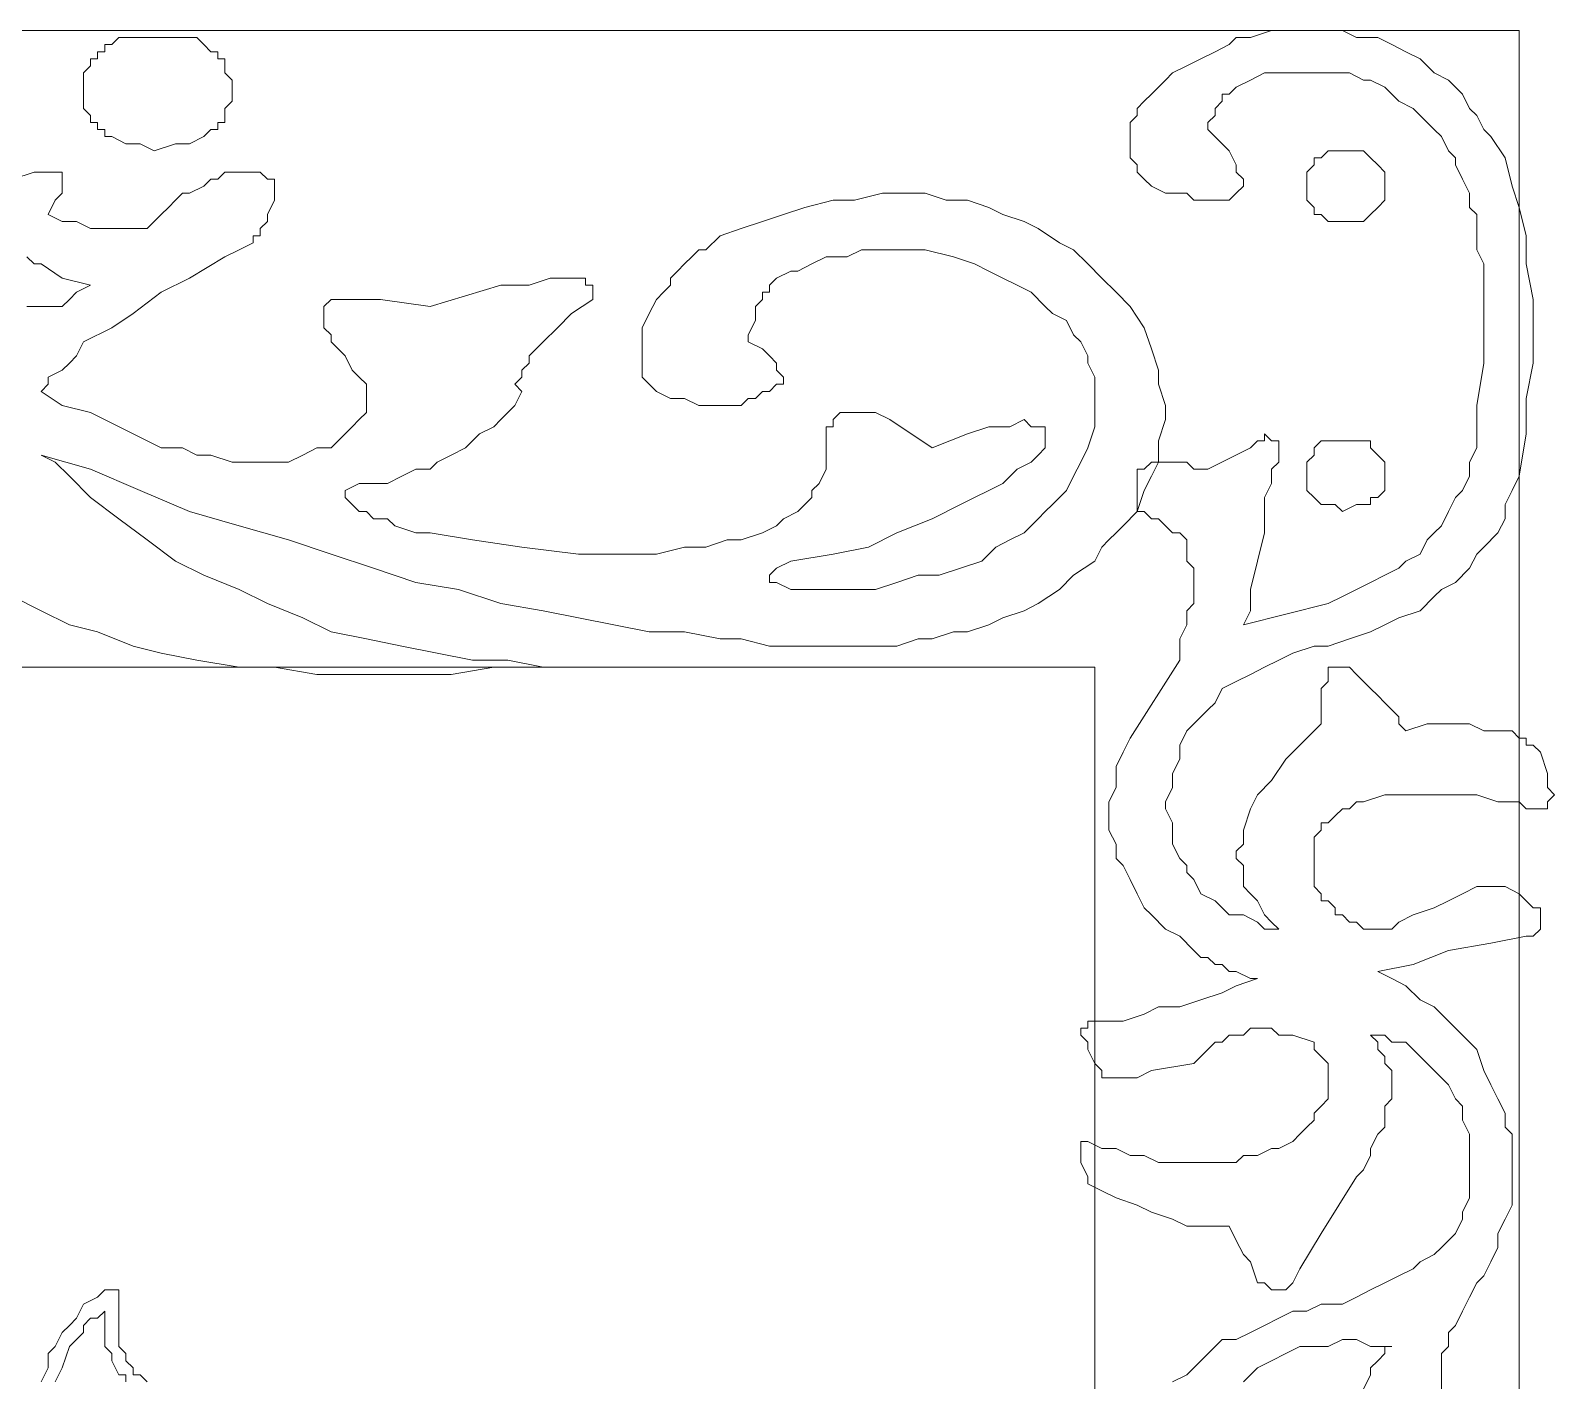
# Model space of a CAD drawing. Extents: x -66030 to 95157, y -13132 to 45879.
# Drawn here: x -22294 to -21452, y 15554 to 16300 of the extents above; entities that cross this region are included whole.
import ezdxf

# ---------------------------------------------------------------- set-up
doc = ezdxf.new("R2010")
doc.units = 0
doc.header["$LTSCALE"] = 100
doc.header["$MEASUREMENT"] = 0
doc.layers.get('0').update_dxf_attribs({"linetype": 'CONTINUOUS'})

msp = doc.modelspace()

# ---------------------------------------------------------------- linework, layer by layer
at = {"lineweight": 0}
for points in [[(-23205.81, 16299.58), (-21471.56, 16299.58), (-21471.56, 13143.56), (-23205.81, 13143.56), (-23205.81, 16299.58)], [(-22225.41, 16233.18), (-22233.22, 16237.08), (-22241.04, 16237.08), (-22248.85, 16240.99), (-22252.75, 16240.99), (-22252.75, 16244.9), (-22256.66, 16244.9), (-22256.66, 16248.8), (-22260.57, 16248.8), (-22260.57, 16252.71), (-22264.47, 16256.61), (-22264.47, 16260.52), (-22264.47, 16260.52), (-22264.47, 16264.43), (-22264.47, 16268.33), (-22264.47, 16272.24), (-22264.47, 16276.14), (-22260.57, 16280.05), (-22260.57, 16283.96), (-22256.66, 16283.96), (-22256.66, 16287.86), (-22252.75, 16287.86), (-22252.75, 16291.77), (-22248.85, 16291.77), (-22244.94, 16295.67), (-22241.04, 16295.67), (-22233.22, 16295.67), (-22225.41, 16295.67), (-22213.69, 16295.67), (-22205.88, 16295.67), (-22201.98, 16295.67), (-22198.07, 16291.77), (-22198.07, 16291.77), (-22194.16, 16287.86), (-22190.26, 16287.86), (-22190.26, 16283.96), (-22186.35, 16283.96), (-22186.35, 16280.05), (-22186.35, 16276.14), (-22182.45, 16272.24), (-22182.45, 16268.33), (-22182.45, 16264.43), (-22182.45, 16260.52), (-22182.45, 16260.52), (-22186.35, 16256.61), (-22186.35, 16252.71), (-22186.35, 16248.8), (-22190.26, 16248.8), (-22190.26, 16244.9), (-22194.16, 16244.9), (-22198.07, 16240.99), (-22198.07, 16240.99), (-22205.88, 16237.08), (-22213.69, 16237.08), (-22225.41, 16233.18)], [(-21588.74, 16213.65), (-21588.74, 16209.74), (-21588.74, 16205.84), (-21584.83, 16201.93), (-21584.83, 16198.02), (-21580.93, 16198.02), (-21577.02, 16194.12), (-21573.12, 16194.12), (-21569.21, 16194.12), (-21561.4, 16194.12), (-21557.49, 16194.12), (-21553.59, 16198.02), (-21553.59, 16198.02), (-21549.68, 16201.93), (-21545.77, 16205.84), (-21545.77, 16209.74), (-21545.77, 16213.65), (-21545.77, 16217.55), (-21545.77, 16221.46), (-21549.68, 16225.37), (-21553.59, 16229.27), (-21553.59, 16229.27), (-21557.49, 16233.18), (-21561.4, 16233.18), (-21569.21, 16233.18), (-21573.12, 16233.18), (-21577.02, 16233.18), (-21580.93, 16229.27), (-21584.83, 16229.27), (-21584.83, 16225.37), (-21588.74, 16221.46), (-21588.74, 16217.55), (-21588.74, 16213.65)], [(-21588.74, 16053.5), (-21588.74, 16049.6), (-21588.74, 16045.69), (-21584.83, 16041.79), (-21584.83, 16041.79), (-21580.93, 16037.88), (-21577.02, 16037.88), (-21573.12, 16037.88), (-21569.21, 16033.97), (-21561.4, 16037.88), (-21557.49, 16037.88), (-21553.59, 16037.88), (-21553.59, 16041.79), (-21549.68, 16041.79), (-21545.77, 16045.69), (-21545.77, 16049.6), (-21545.77, 16053.5), (-21545.77, 16057.41), (-21545.77, 16061.32), (-21549.68, 16065.22), (-21553.59, 16069.13), (-21553.59, 16073.03), (-21557.49, 16073.03), (-21561.4, 16073.03), (-21569.21, 16073.03), (-21573.12, 16073.03), (-21577.02, 16073.03), (-21580.93, 16073.03), (-21584.83, 16069.13), (-21584.83, 16065.22), (-21588.74, 16061.32), (-21588.74, 16057.41), (-21588.74, 16053.5)], [(-22967.55, 15948.04), (-21705.92, 15948.04), (-21705.92, 13381.82), (-22967.55, 13381.82), (-22967.55, 15948.04)]]:
    msp.add_lwpolyline(points, close=True, dxfattribs=at)
for points in [[(-21514.53, 15549.63), (-21514.53, 15557.45), (-21514.53, 15561.35), (-21514.53, 15569.16), (-21510.62, 15573.07), (-21510.62, 15580.88), (-21506.71, 15584.79), (-21502.81, 15592.6), (-21498.9, 15600.41), (-21495, 15608.22), (-21491.09, 15612.13), (-21487.18, 15619.94), (-21483.28, 15627.75), (-21483.28, 15635.56), (-21479.37, 15643.38), (-21475.47, 15651.19), (-21475.47, 15659), (-21475.47, 15666.81), (-21475.47, 15674.62), (-21475.47, 15682.44), (-21475.47, 15690.25), (-21479.37, 15694.15), (-21479.37, 15701.97), (-21483.28, 15709.78), (-21487.18, 15717.59), (-21491.09, 15725.4), (-21495, 15737.12), (-21502.81, 15744.93), (-21510.62, 15752.74), (-21518.43, 15760.56), (-21526.24, 15764.46), (-21534.06, 15772.27), (-21541.87, 15776.18), (-21549.68, 15780.09), (-21530.15, 15783.99), (-21510.62, 15791.8), (-21487.18, 15795.71), (-21467.65, 15799.62), (-21463.75, 15799.62), (-21459.84, 15803.52), (-21459.84, 15803.52), (-21459.84, 15803.52), (-21459.84, 15807.43), (-21459.84, 15807.43), (-21459.84, 15807.43), (-21459.84, 15811.33), (-21459.84, 15815.24), (-21463.75, 15815.24), (-21467.65, 15819.15), (-21471.56, 15823.05), (-21479.37, 15826.96), (-21479.37, 15826.96), (-21483.28, 15826.96), (-21487.18, 15826.96), (-21495, 15826.96), (-21502.81, 15823.05), (-21510.62, 15819.15), (-21518.43, 15815.24), (-21530.15, 15811.33), (-21537.96, 15807.43), (-21541.87, 15803.52), (-21545.77, 15803.52), (-21549.68, 15803.52), (-21553.59, 15803.52), (-21557.49, 15803.52), (-21557.49, 15803.52), (-21561.4, 15807.43), (-21565.3, 15807.43), (-21569.21, 15811.33), (-21573.12, 15811.33), (-21573.12, 15815.24), (-21577.02, 15819.15), (-21580.93, 15819.15), (-21580.93, 15823.05), (-21584.83, 15826.96), (-21584.83, 15834.77), (-21584.83, 15838.68), (-21584.83, 15842.58), (-21584.83, 15846.49), (-21584.83, 15846.49), (-21584.83, 15850.39), (-21584.83, 15854.3), (-21580.93, 15858.2), (-21580.93, 15862.11), (-21577.02, 15862.11), (-21573.12, 15866.02), (-21569.21, 15869.92), (-21565.3, 15869.92), (-21561.4, 15873.83), (-21557.49, 15873.83), (-21545.77, 15877.73), (-21534.06, 15877.73), (-21522.34, 15877.73), (-21514.53, 15877.73), (-21502.81, 15877.73), (-21495, 15877.73), (-21483.28, 15873.83), (-21471.56, 15873.83), (-21467.65, 15869.92), (-21463.75, 15869.92), (-21459.84, 15869.92), (-21459.84, 15869.92), (-21455.94, 15869.92), (-21455.94, 15869.92), (-21455.94, 15873.83), (-21455.94, 15873.83), (-21452.03, 15877.73), (-21455.94, 15881.64), (-21455.94, 15885.55), (-21455.94, 15889.45), (-21459.84, 15901.17), (-21463.75, 15905.08), (-21467.65, 15905.08), (-21467.65, 15908.98), (-21471.56, 15908.98), (-21475.47, 15912.89), (-21479.37, 15912.89), (-21483.28, 15912.89), (-21491.09, 15912.89), (-21498.9, 15916.79), (-21510.62, 15916.79), (-21522.34, 15916.79), (-21534.06, 15912.89), (-21537.96, 15916.79), (-21537.96, 15920.7), (-21541.87, 15924.61), (-21545.77, 15928.51), (-21549.68, 15932.42), (-21553.59, 15936.32), (-21557.49, 15940.23), (-21561.4, 15944.14), (-21565.3, 15948.04), (-21569.21, 15948.04), (-21569.21, 15948.04), (-21573.12, 15948.04), (-21573.12, 15948.04), (-21577.02, 15948.04), (-21577.02, 15944.14), (-21577.02, 15944.14), (-21577.02, 15940.23), (-21580.93, 15936.32), (-21580.93, 15928.51), (-21580.93, 15920.7), (-21580.93, 15916.79), (-21580.93, 15916.79), (-21592.65, 15905.08), (-21600.46, 15897.26), (-21608.27, 15885.55), (-21616.08, 15877.73), (-21619.99, 15869.92), (-21623.89, 15858.2), (-21623.89, 15854.3), (-21623.89, 15850.39), (-21627.8, 15846.49), (-21627.8, 15842.58), (-21623.89, 15838.68), (-21623.89, 15834.77), (-21623.89, 15826.96), (-21619.99, 15823.05), (-21616.08, 15819.15), (-21612.18, 15811.33), (-21608.27, 15807.43), (-21604.36, 15803.52), (-21612.18, 15803.52), (-21616.08, 15807.43), (-21623.89, 15811.33), (-21631.71, 15811.33), (-21635.61, 15815.24), (-21639.52, 15819.15), (-21647.33, 15823.05), (-21651.24, 15830.86), (-21655.14, 15834.77), (-21655.14, 15838.68), (-21659.05, 15842.58), (-21662.95, 15850.39), (-21662.95, 15854.3), (-21662.95, 15862.11), (-21666.86, 15869.92), (-21666.86, 15873.83), (-21662.95, 15881.64), (-21662.95, 15889.45), (-21659.05, 15897.26), (-21659.05, 15905.08), (-21655.14, 15912.89), (-21651.24, 15916.79), (-21643.42, 15924.61), (-21639.52, 15928.51), (-21635.61, 15936.32), (-21627.8, 15940.23), (-21619.99, 15944.14), (-21612.18, 15948.04), (-21604.36, 15951.95), (-21596.55, 15955.85), (-21584.83, 15959.76), (-21577.02, 15959.76), (-21565.3, 15963.67), (-21553.59, 15967.57), (-21545.77, 15971.48), (-21537.96, 15975.38), (-21526.24, 15979.29), (-21518.43, 15987.1), (-21514.53, 15991.01), (-21506.71, 15994.91), (-21498.9, 16002.73), (-21495, 16010.54), (-21491.09, 16014.44), (-21483.28, 16022.26), (-21479.37, 16030.07), (-21479.37, 16037.88), (-21475.47, 16045.69), (-21471.56, 16053.5), (-21467.65, 16076.94), (-21467.65, 16096.47), (-21463.75, 16116), (-21463.75, 16135.53), (-21463.75, 16151.15), (-21467.65, 16170.68), (-21467.65, 16186.31), (-21471.56, 16201.93), (-21475.47, 16213.65), (-21479.37, 16229.27), (-21487.18, 16240.99), (-21491.09, 16244.9), (-21495, 16252.71), (-21498.9, 16256.61), (-21502.81, 16264.43), (-21506.71, 16268.33), (-21510.62, 16272.24), (-21518.43, 16276.14), (-21522.34, 16280.05), (-21526.24, 16283.96), (-21534.06, 16287.86), (-21541.87, 16291.77), (-21549.68, 16295.67), (-21561.4, 16295.67), (-21569.21, 16299.58), (-21577.02, 16299.58), (-21584.83, 16299.58), (-21592.65, 16299.58), (-21600.46, 16299.58), (-21608.27, 16299.58), (-21619.99, 16295.67), (-21627.8, 16295.67), (-21631.71, 16291.77), (-21639.52, 16287.86), (-21647.33, 16283.96), (-21655.14, 16280.05), (-21662.95, 16276.14), (-21666.86, 16272.24), (-21670.77, 16268.33), (-21674.67, 16264.43), (-21678.58, 16260.52), (-21682.48, 16256.61), (-21682.48, 16252.71), (-21686.39, 16248.8), (-21686.39, 16244.9), (-21686.39, 16240.99), (-21686.39, 16237.08), (-21686.39, 16233.18), (-21686.39, 16229.27), (-21682.48, 16225.37), (-21682.48, 16221.46), (-21678.58, 16217.55), (-21674.67, 16213.65), (-21666.86, 16209.74), (-21655.14, 16209.74), (-21651.24, 16205.84), (-21643.42, 16205.84), (-21639.52, 16205.84), (-21631.71, 16205.84), (-21627.8, 16209.74), (-21627.8, 16209.74), (-21627.8, 16209.74), (-21623.89, 16213.65), (-21623.89, 16213.65), (-21623.89, 16217.55), (-21627.8, 16221.46), (-21627.8, 16225.37), (-21631.71, 16233.18), (-21635.61, 16237.08), (-21643.42, 16244.9), (-21643.42, 16248.8), (-21639.52, 16252.71), (-21639.52, 16256.61), (-21635.61, 16260.52), (-21635.61, 16264.43), (-21631.71, 16264.43), (-21627.8, 16268.33), (-21627.8, 16268.33), (-21619.99, 16272.24), (-21612.18, 16276.14), (-21604.36, 16276.14), (-21596.55, 16276.14), (-21588.74, 16276.14), (-21577.02, 16276.14), (-21569.21, 16276.14), (-21565.3, 16276.14), (-21557.49, 16272.24), (-21553.59, 16272.24), (-21545.77, 16268.33), (-21541.87, 16264.43), (-21537.96, 16260.52), (-21530.15, 16256.61), (-21526.24, 16252.71), (-21522.34, 16248.8), (-21518.43, 16244.9), (-21514.53, 16240.99), (-21510.62, 16233.18), (-21506.71, 16229.27), (-21506.71, 16225.37), (-21502.81, 16217.55), (-21498.9, 16209.74), (-21498.9, 16201.93), (-21495, 16198.02), (-21495, 16190.21), (-21495, 16178.49), (-21491.09, 16170.68), (-21491.09, 16155.06), (-21491.09, 16135.53), (-21491.09, 16116), (-21495, 16092.56), (-21495, 16069.13), (-21498.9, 16061.32), (-21498.9, 16053.5), (-21502.81, 16045.69), (-21506.71, 16041.79), (-21510.62, 16033.97), (-21514.53, 16026.16), (-21518.43, 16022.26), (-21522.34, 16018.35), (-21526.24, 16010.54), (-21534.06, 16006.63), (-21537.96, 16002.73), (-21545.77, 15998.82), (-21553.59, 15994.91), (-21561.4, 15991.01), (-21569.21, 15987.1), (-21577.02, 15983.2), (-21623.89, 15971.48), (-21619.99, 15979.29), (-21619.99, 15991.01), (-21616.08, 16006.63), (-21612.18, 16022.26), (-21612.18, 16033.97), (-21612.18, 16041.79), (-21608.27, 16049.6), (-21608.27, 16057.41), (-21604.36, 16061.32), (-21604.36, 16069.13), (-21604.36, 16073.03), (-21608.27, 16073.03), (-21608.27, 16073.03), (-21608.27, 16073.03), (-21608.27, 16073.03), (-21612.18, 16076.94), (-21612.18, 16073.03), (-21616.08, 16073.03), (-21619.99, 16069.13), (-21643.42, 16057.41), (-21647.33, 16057.41), (-21651.24, 16057.41), (-21655.14, 16061.32), (-21659.05, 16061.32), (-21662.95, 16061.32), (-21666.86, 16061.32), (-21674.67, 16061.32), (-21678.58, 16057.41), (-21682.48, 16057.41), (-21682.48, 16053.5), (-21682.48, 16049.6), (-21682.48, 16045.69), (-21682.48, 16041.79), (-21682.48, 16037.88), (-21682.48, 16033.97), (-21678.58, 16033.97), (-21674.67, 16030.07), (-21670.77, 16030.07), (-21666.86, 16026.16), (-21662.95, 16022.26), (-21659.05, 16022.26), (-21655.14, 16018.35), (-21655.14, 16014.44), (-21655.14, 16006.63), (-21651.24, 16002.73), (-21651.24, 15998.82), (-21651.24, 15991.01), (-21651.24, 15983.2), (-21655.14, 15979.29), (-21655.14, 15971.48), (-21659.05, 15963.67), (-21659.05, 15951.95), (-21686.39, 15908.98), (-21690.3, 15901.17), (-21694.2, 15893.36), (-21694.2, 15881.64), (-21698.11, 15873.83), (-21698.11, 15866.02), (-21698.11, 15858.2), (-21694.2, 15850.39), (-21694.2, 15842.58), (-21690.3, 15838.68), (-21686.39, 15830.86), (-21682.48, 15823.05), (-21678.58, 15815.24), (-21674.67, 15811.33), (-21666.86, 15803.52), (-21659.05, 15799.62), (-21651.24, 15791.8), (-21647.33, 15787.9), (-21643.42, 15787.9), (-21639.52, 15783.99), (-21635.61, 15783.99), (-21631.71, 15780.09), (-21627.8, 15780.09), (-21619.99, 15776.18), (-21616.08, 15776.18), (-21627.8, 15772.27), (-21635.61, 15768.37), (-21647.33, 15764.46), (-21659.05, 15760.56), (-21670.77, 15760.56), (-21678.58, 15756.65), (-21690.3, 15752.74), (-21705.92, 15752.74), (-21709.82, 15752.74), (-21709.82, 15752.74), (-21709.82, 15748.84), (-21709.82, 15748.84), (-21713.73, 15748.84), (-21713.73, 15748.84), (-21713.73, 15744.93), (-21709.82, 15741.03), (-21709.82, 15737.12), (-21705.92, 15729.31), (-21702.01, 15725.4), (-21702.01, 15725.4), (-21702.01, 15721.5), (-21702.01, 15721.5), (-21698.11, 15721.5), (-21694.2, 15721.5), (-21690.3, 15721.5), (-21682.48, 15721.5), (-21674.67, 15725.4), (-21651.24, 15729.31), (-21647.33, 15733.21), (-21643.42, 15737.12), (-21639.52, 15741.03), (-21635.61, 15741.03), (-21631.71, 15744.93), (-21627.8, 15744.93), (-21623.89, 15744.93), (-21619.99, 15748.84), (-21616.08, 15748.84), (-21612.18, 15748.84), (-21608.27, 15748.84), (-21604.36, 15744.93), (-21600.46, 15744.93), (-21596.55, 15744.93), (-21584.83, 15741.03), (-21584.83, 15737.12), (-21580.93, 15733.21), (-21580.93, 15733.21), (-21577.02, 15729.31), (-21577.02, 15725.4), (-21577.02, 15721.5), (-21577.02, 15717.59), (-21577.02, 15713.68), (-21577.02, 15713.68), (-21577.02, 15709.78), (-21580.93, 15705.87), (-21584.83, 15701.97), (-21584.83, 15698.06), (-21588.74, 15694.15), (-21592.65, 15690.25), (-21596.55, 15686.34), (-21604.36, 15682.44), (-21608.27, 15682.44), (-21616.08, 15678.53), (-21623.89, 15678.53), (-21627.8, 15674.62), (-21635.61, 15674.62), (-21643.42, 15674.62), (-21651.24, 15674.62), (-21659.05, 15674.62), (-21662.95, 15674.62), (-21670.77, 15674.62), (-21678.58, 15678.53), (-21686.39, 15678.53), (-21694.2, 15682.44), (-21702.01, 15682.44), (-21709.82, 15686.34), (-21709.82, 15686.34), (-21713.73, 15686.34), (-21713.73, 15682.44), (-21713.73, 15682.44), (-21713.73, 15678.53), (-21713.73, 15678.53), (-21713.73, 15674.62), (-21709.82, 15666.81), (-21709.82, 15662.91), (-21702.01, 15659), (-21694.2, 15655.09), (-21682.48, 15651.19), (-21674.67, 15647.28), (-21662.95, 15643.38), (-21655.14, 15639.47), (-21643.42, 15639.47), (-21631.71, 15639.47), (-21627.8, 15631.66), (-21623.89, 15623.85), (-21619.99, 15619.94), (-21616.08, 15608.22), (-21612.18, 15608.22), (-21608.27, 15604.32), (-21608.27, 15604.32), (-21604.36, 15604.32), (-21600.46, 15604.32), (-21596.55, 15608.22), (-21596.55, 15608.22), (-21592.65, 15616.03), (-21580.93, 15635.56), (-21561.4, 15666.81), (-21557.49, 15670.72), (-21553.59, 15678.53), (-21553.59, 15682.44), (-21549.68, 15690.25), (-21545.77, 15694.15), (-21545.77, 15698.06), (-21545.77, 15705.87), (-21541.87, 15709.78), (-21541.87, 15713.68), (-21541.87, 15721.5), (-21541.87, 15725.4), (-21545.77, 15729.31), (-21545.77, 15733.21), (-21549.68, 15737.12), (-21549.68, 15741.03), (-21553.59, 15744.93), (-21545.77, 15744.93), (-21541.87, 15741.03), (-21534.06, 15741.03), (-21530.15, 15737.12), (-21526.24, 15733.21), (-21522.34, 15729.31), (-21518.43, 15725.4), (-21514.53, 15721.5), (-21510.62, 15717.59), (-21506.71, 15709.78), (-21502.81, 15705.87), (-21502.81, 15698.06), (-21498.9, 15690.25), (-21498.9, 15682.44), (-21498.9, 15674.62), (-21498.9, 15666.81), (-21498.9, 15659), (-21498.9, 15655.09), (-21502.81, 15647.28), (-21502.81, 15643.38), (-21506.71, 15635.56), (-21510.62, 15631.66), (-21514.53, 15627.75), (-21518.43, 15623.85), (-21526.24, 15619.94), (-21530.15, 15616.03), (-21537.96, 15612.13), (-21545.77, 15608.22), (-21553.59, 15604.32), (-21561.4, 15600.41), (-21569.21, 15596.51), (-21580.93, 15596.51), (-21588.74, 15592.6), (-21596.55, 15592.6), (-21604.36, 15588.69), (-21612.18, 15584.79), (-21619.99, 15580.88), (-21627.8, 15576.98), (-21635.61, 15576.98), (-21639.52, 15573.07), (-21647.33, 15565.26), (-21651.24, 15561.35), (-21655.14, 15557.45), (-21662.95, 15553.54)], [(-22303.53, 16217.55), (-22291.81, 16221.46), (-22287.91, 16221.46), (-22284, 16221.46), (-22284, 16221.46), (-22280.1, 16221.46), (-22280.1, 16221.46), (-22276.19, 16221.46), (-22276.19, 16217.55), (-22276.19, 16213.65), (-22276.19, 16209.74), (-22280.1, 16205.84), (-22284, 16198.02), (-22276.19, 16194.12), (-22268.38, 16194.12), (-22260.57, 16190.21), (-22256.66, 16190.21), (-22248.85, 16190.21), (-22241.04, 16190.21), (-22233.22, 16190.21), (-22229.32, 16190.21), (-22221.51, 16198.02), (-22217.6, 16201.93), (-22213.69, 16205.84), (-22209.79, 16209.74), (-22205.88, 16209.74), (-22198.07, 16213.65), (-22194.16, 16217.55), (-22190.26, 16217.55), (-22186.35, 16221.46), (-22182.45, 16221.46), (-22178.54, 16221.46), (-22174.64, 16221.46), (-22170.73, 16221.46), (-22166.82, 16221.46), (-22162.92, 16217.55), (-22159.01, 16217.55), (-22159.01, 16209.74), (-22159.01, 16205.84), (-22162.92, 16198.02), (-22162.92, 16194.12), (-22166.82, 16190.21), (-22166.82, 16186.31), (-22170.73, 16186.31), (-22170.73, 16182.4), (-22178.54, 16178.49), (-22186.35, 16174.59), (-22205.88, 16162.87), (-22221.51, 16155.06), (-22237.13, 16143.34), (-22248.85, 16135.53), (-22264.47, 16127.72), (-22268.38, 16119.9), (-22272.28, 16116), (-22276.19, 16112.09), (-22284, 16108.19), (-22284, 16104.28), (-22287.91, 16100.37), (-22276.19, 16092.56), (-22260.57, 16088.66), (-22229.32, 16073.03), (-22221.51, 16069.13), (-22209.79, 16069.13), (-22201.98, 16065.22), (-22194.16, 16065.22), (-22182.45, 16061.32), (-22170.73, 16061.32), (-22162.92, 16061.32), (-22151.2, 16061.32), (-22143.39, 16065.22), (-22135.58, 16069.13), (-22127.76, 16069.13), (-22123.86, 16073.03), (-22119.95, 16076.94), (-22116.05, 16080.84), (-22112.14, 16084.75), (-22108.23, 16088.66), (-22108.23, 16092.56), (-22108.23, 16096.47), (-22108.23, 16100.37), (-22108.23, 16104.28), (-22112.14, 16108.19), (-22116.05, 16112.09), (-22119.95, 16119.9), (-22123.86, 16123.81), (-22127.76, 16127.72), (-22127.76, 16131.62), (-22131.67, 16135.53), (-22131.67, 16139.43), (-22131.67, 16139.43), (-22131.67, 16143.34), (-22131.67, 16143.34), (-22131.67, 16147.25), (-22131.67, 16147.25), (-22127.76, 16151.15), (-22123.86, 16151.15), (-22119.95, 16151.15), (-22116.05, 16151.15), (-22112.14, 16151.15), (-22100.42, 16151.15), (-22073.08, 16147.25), (-22034.02, 16158.96), (-22018.4, 16158.96), (-22006.68, 16162.87), (-21998.87, 16162.87), (-21991.05, 16162.87), (-21987.15, 16162.87), (-21987.15, 16158.96), (-21983.24, 16158.96), (-21983.24, 16158.96), (-21983.24, 16155.06), (-21983.24, 16155.06), (-21983.24, 16155.06), (-21983.24, 16151.15), (-21994.96, 16143.34), (-22002.77, 16135.53), (-22010.58, 16127.72), (-22018.4, 16119.9), (-22018.4, 16116), (-22022.3, 16112.09), (-22022.3, 16112.09), (-22022.3, 16108.19), (-22026.21, 16104.28), (-22026.21, 16104.28), (-22022.3, 16100.37), (-22022.3, 16100.37), (-22026.21, 16092.56), (-22030.11, 16088.66), (-22034.02, 16084.75), (-22037.93, 16080.84), (-22045.74, 16076.94), (-22049.64, 16073.03), (-22053.55, 16069.13), (-22061.36, 16065.22), (-22069.17, 16061.32), (-22073.08, 16057.41), (-22080.89, 16057.41), (-22088.7, 16053.5), (-22096.52, 16049.6), (-22104.33, 16049.6), (-22112.14, 16049.6), (-22119.95, 16045.69), (-22119.95, 16045.69), (-22119.95, 16041.79), (-22116.05, 16037.88), (-22112.14, 16033.97), (-22108.23, 16033.97), (-22104.33, 16030.07), (-22096.52, 16030.07), (-22092.61, 16026.16), (-22080.89, 16022.26), (-22073.08, 16022.26), (-22049.64, 16018.35), (-22022.3, 16014.44), (-21991.05, 16010.54), (-21975.43, 16010.54), (-21959.81, 16010.54), (-21948.09, 16010.54), (-21932.47, 16014.44), (-21920.75, 16014.44), (-21909.03, 16018.35), (-21901.22, 16018.35), (-21889.5, 16022.26), (-21881.69, 16026.16), (-21877.78, 16030.07), (-21869.97, 16033.97), (-21866.06, 16037.88), (-21866.06, 16037.88), (-21862.16, 16041.79), (-21862.16, 16045.69), (-21858.25, 16049.6), (-21854.35, 16057.41), (-21854.35, 16065.22), (-21854.35, 16069.13), (-21854.35, 16073.03), (-21854.35, 16076.94), (-21854.35, 16080.84), (-21850.44, 16080.84), (-21850.44, 16084.75), (-21850.44, 16084.75), (-21846.53, 16088.66), (-21846.53, 16088.66), (-21842.63, 16088.66), (-21838.72, 16088.66), (-21834.82, 16088.66), (-21830.91, 16088.66), (-21827, 16088.66), (-21819.19, 16084.75), (-21795.76, 16069.13), (-21776.23, 16076.94), (-21764.51, 16080.84), (-21752.79, 16080.84), (-21744.98, 16084.75), (-21741.07, 16080.84), (-21737.17, 16080.84), (-21737.17, 16080.84), (-21733.26, 16080.84), (-21733.26, 16076.94), (-21733.26, 16076.94), (-21733.26, 16073.03), (-21733.26, 16073.03), (-21733.26, 16069.13), (-21737.17, 16065.22), (-21741.07, 16061.32), (-21748.88, 16057.41), (-21756.7, 16049.6), (-21764.51, 16045.69), (-21772.32, 16041.79), (-21780.13, 16037.88), (-21795.76, 16030.07), (-21815.29, 16022.26), (-21830.91, 16014.44), (-21850.44, 16010.54), (-21873.88, 16006.63), (-21881.69, 16002.73), (-21885.59, 15998.82), (-21885.59, 15998.82), (-21885.59, 15998.82), (-21885.59, 15994.91), (-21885.59, 15994.91), (-21881.69, 15994.91), (-21881.69, 15994.91), (-21873.88, 15991.01), (-21862.16, 15991.01), (-21846.53, 15991.01), (-21827, 15991.01), (-21815.29, 15994.91), (-21803.57, 15998.82), (-21791.85, 15998.82), (-21780.13, 16002.73), (-21768.41, 16006.63), (-21760.6, 16014.44), (-21752.79, 16018.35), (-21744.98, 16022.26), (-21737.17, 16030.07), (-21733.26, 16033.97), (-21729.35, 16037.88), (-21721.54, 16045.69), (-21717.64, 16053.5), (-21713.73, 16061.32), (-21709.82, 16069.13), (-21705.92, 16080.84), (-21705.92, 16088.66), (-21705.92, 16096.47), (-21705.92, 16104.28), (-21705.92, 16108.19), (-21709.82, 16116), (-21709.82, 16119.9), (-21713.73, 16127.72), (-21717.64, 16131.62), (-21721.54, 16139.43), (-21729.35, 16143.34), (-21733.26, 16147.25), (-21741.07, 16155.06), (-21748.88, 16158.96), (-21756.7, 16162.87), (-21764.51, 16166.78), (-21772.32, 16170.68), (-21784.04, 16174.59), (-21799.66, 16178.49), (-21811.38, 16178.49), (-21823.1, 16178.49), (-21834.82, 16178.49), (-21842.63, 16174.59), (-21854.35, 16174.59), (-21862.16, 16170.68), (-21869.97, 16166.78), (-21873.88, 16166.78), (-21881.69, 16162.87), (-21885.59, 16158.96), (-21885.59, 16155.06), (-21889.5, 16155.06), (-21889.5, 16151.15), (-21893.41, 16147.25), (-21893.41, 16139.43), (-21897.31, 16131.62), (-21897.31, 16127.72), (-21889.5, 16123.81), (-21885.59, 16119.9), (-21881.69, 16116), (-21881.69, 16112.09), (-21877.78, 16108.19), (-21877.78, 16108.19), (-21877.78, 16104.28), (-21881.69, 16104.28), (-21881.69, 16104.28), (-21885.59, 16100.37), (-21889.5, 16100.37), (-21893.41, 16096.47), (-21897.31, 16096.47), (-21901.22, 16092.56), (-21905.12, 16092.56), (-21912.94, 16092.56), (-21916.84, 16092.56), (-21920.75, 16092.56), (-21924.65, 16092.56), (-21932.47, 16096.47), (-21936.37, 16096.47), (-21940.28, 16096.47), (-21948.09, 16100.37), (-21955.9, 16108.19), (-21955.9, 16116), (-21955.9, 16127.72), (-21955.9, 16135.53), (-21951.99, 16143.34), (-21948.09, 16151.15), (-21944.18, 16155.06), (-21940.28, 16158.96), (-21940.28, 16162.87), (-21936.37, 16166.78), (-21932.47, 16170.68), (-21928.56, 16174.59), (-21924.65, 16178.49), (-21920.75, 16178.49), (-21912.94, 16186.31), (-21901.22, 16190.21), (-21889.5, 16194.12), (-21877.78, 16198.02), (-21866.06, 16201.93), (-21850.44, 16205.84), (-21838.72, 16205.84), (-21823.1, 16209.74), (-21811.38, 16209.74), (-21799.66, 16209.74), (-21787.94, 16205.84), (-21776.23, 16205.84), (-21764.51, 16201.93), (-21756.7, 16198.02), (-21744.98, 16194.12), (-21737.17, 16190.21), (-21725.45, 16182.4), (-21717.64, 16178.49), (-21709.82, 16170.68), (-21702.01, 16162.87), (-21694.2, 16155.06), (-21686.39, 16147.25), (-21678.58, 16135.53), (-21674.67, 16123.81), (-21670.77, 16112.09), (-21670.77, 16104.28), (-21666.86, 16092.56), (-21666.86, 16084.75), (-21670.77, 16073.03), (-21670.77, 16061.32), (-21674.67, 16053.5), (-21678.58, 16045.69), (-21682.48, 16033.97), (-21690.3, 16026.16), (-21694.2, 16022.26), (-21698.11, 16018.35), (-21702.01, 16014.44), (-21705.92, 16006.63), (-21717.64, 15998.82), (-21725.45, 15991.01), (-21737.17, 15983.2), (-21744.98, 15979.29), (-21756.7, 15975.38), (-21764.51, 15971.48), (-21776.23, 15967.57), (-21784.04, 15967.57), (-21795.76, 15963.67), (-21803.57, 15963.67), (-21815.29, 15959.76), (-21827, 15959.76), (-21838.72, 15959.76), (-21850.44, 15959.76), (-21862.16, 15959.76), (-21873.88, 15959.76), (-21885.59, 15959.76), (-21901.22, 15963.67), (-21912.94, 15963.67), (-21932.47, 15967.57), (-21951.99, 15967.57), (-21971.52, 15971.48), (-21991.05, 15975.38), (-22010.58, 15979.29), (-22034.02, 15983.2), (-22057.46, 15991.01), (-22080.89, 15994.91), (-22104.33, 16002.73), (-22127.76, 16010.54), (-22151.2, 16018.35), (-22178.54, 16026.16), (-22205.88, 16033.97), (-22233.22, 16045.69), (-22260.57, 16057.41), (-22287.91, 16065.22), (-22280.1, 16061.32), (-22272.28, 16053.5), (-22260.57, 16041.79), (-22244.94, 16030.07), (-22229.32, 16018.35), (-22213.69, 16006.63), (-22198.07, 15998.82), (-22178.54, 15991.01), (-22162.92, 15983.2), (-22143.39, 15975.38), (-22127.76, 15967.57), (-22108.23, 15963.67), (-22088.7, 15959.76), (-22069.17, 15955.85), (-22049.64, 15951.95), (-22030.11, 15951.95), (-22010.58, 15948.04), (-22037.93, 15948.04), (-22061.36, 15944.14), (-22088.7, 15944.14), (-22112.14, 15944.14), (-22135.58, 15944.14), (-22159.01, 15948.04), (-22178.54, 15948.04), (-22201.98, 15951.95), (-22221.51, 15955.85), (-22237.13, 15959.76), (-22256.66, 15967.57), (-22272.28, 15971.48), (-22287.91, 15979.29), (-22303.53, 15987.1)], [(-22295.72, 16147.25), (-22291.81, 16147.25), (-22287.91, 16147.25), (-22284, 16147.25), (-22280.1, 16147.25), (-22276.19, 16147.25), (-22272.28, 16151.15), (-22268.38, 16155.06), (-22260.57, 16158.96), (-22276.19, 16162.87), (-22287.91, 16170.68), (-22291.81, 16170.68), (-22295.72, 16174.59)], [(-22287.91, 15553.54), (-22284, 15561.35), (-22284, 15569.16), (-22280.1, 15573.07), (-22276.19, 15580.88), (-22272.28, 15584.79), (-22268.38, 15588.69), (-22264.47, 15596.51), (-22256.66, 15600.41), (-22252.75, 15604.32), (-22248.85, 15604.32), (-22244.94, 15604.32), (-22244.94, 15604.32), (-22244.94, 15604.32), (-22244.94, 15600.41), (-22244.94, 15596.51), (-22244.94, 15592.6), (-22244.94, 15592.6), (-22244.94, 15588.69), (-22244.94, 15576.98), (-22244.94, 15573.07), (-22241.04, 15569.16), (-22241.04, 15565.26), (-22237.13, 15561.35), (-22237.13, 15557.45), (-22233.22, 15557.45), (-22233.22, 15557.45), (-22229.32, 15553.54)], [(-22280.1, 15553.54), (-22276.19, 15561.35), (-22272.28, 15573.07), (-22268.38, 15576.98), (-22264.47, 15580.88), (-22264.47, 15584.79), (-22260.57, 15588.69), (-22256.66, 15588.69), (-22252.75, 15592.6), (-22252.75, 15580.88), (-22252.75, 15573.07), (-22248.85, 15569.16), (-22248.85, 15565.26), (-22244.94, 15557.45), (-22241.04, 15557.45), (-22241.04, 15553.54)], [(-21623.89, 15553.54), (-21619.99, 15557.45), (-21616.08, 15561.35), (-21608.27, 15565.26), (-21600.46, 15569.16), (-21592.65, 15573.07), (-21584.83, 15573.07), (-21577.02, 15573.07), (-21569.21, 15576.98), (-21561.4, 15576.98), (-21553.59, 15573.07), (-21541.87, 15573.07), (-21545.77, 15573.07), (-21545.77, 15569.16), (-21549.68, 15565.26), (-21553.59, 15561.35), (-21553.59, 15557.45), (-21557.49, 15549.63)]]:
    msp.add_lwpolyline(points, dxfattribs=at)

doc.saveas('drawing.dxf')
